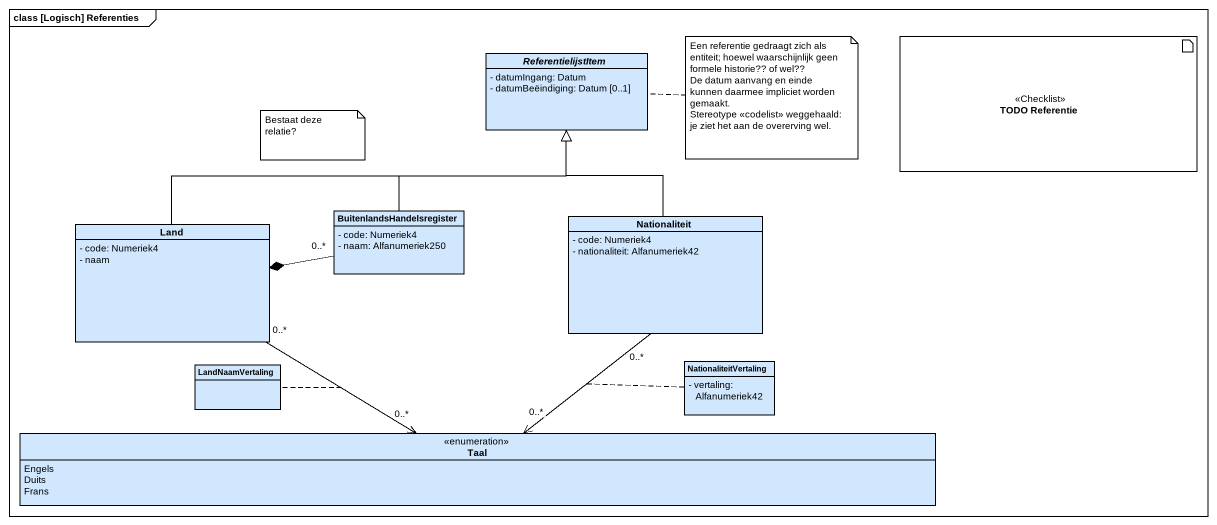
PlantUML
@startuml
mainframe class [Logisch] Referenties
allowmixing
hide circle
hide empty members
skinparam classAttributeIconSize 0
artifact "TODO Referentie" as TODO_Referentie <<Checklist>>
abstract class ReferentielijstItem #D0E7FE {
  - datumIngang: Datum
  - datumBeëindiging: Datum [0..1]
}
class Land #D0E7FE {
  - code: Numeriek4
  - naam
}
class BuitenlandsHandelsregister #D0E7FE {
  - code: Numeriek4
  - naam: Alfanumeriek250
}
class Nationaliteit #D0E7FE {
  - code: Numeriek4
  - nationaliteit: Alfanumeriek42
}
class LandNaamVertaling #D0E7FE
class NationaliteitVertaling #D0E7FE {
  - vertaling: Alfanumeriek42
}
enum Taal #D0E7FE {
  Engels
  Duits
  Frans
}
Land -right-|> ReferentielijstItem
Land "0..*" --> "0..*" Taal
(Land, Taal) .. LandNaamVertaling
BuitenlandsHandelsregister -up-|> ReferentielijstItem
BuitenlandsHandelsregister "0..*" -left-* Land
Nationaliteit -up-|> ReferentielijstItem
Nationaliteit "0..*" --> "0..*" Taal
(Nationaliteit, Taal) .. NationaliteitVertaling
note right of ReferentielijstItem
  Een referentie gedraagt zich als entiteit; hoewel waarschijnlijk geen formele historie?? of wel??
  De datum aanvang en einde kunnen daarmee impliciet worden gemaakt.
  Stereotype <<codelist>> weggehaald: je ziet het aan de overerving wel.
end note
note as N2
  Bestaat deze relatie?
end note
@enduml
